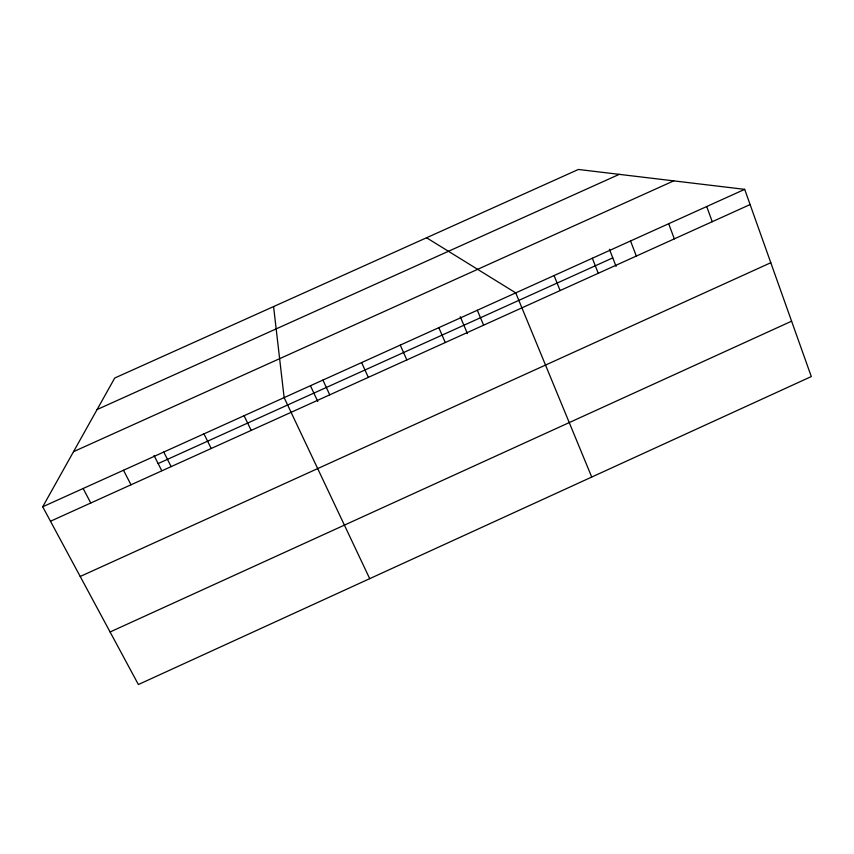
<?xml version="1.0" encoding="UTF-8"?>
<svg xmlns="http://www.w3.org/2000/svg" width="854" height="854" viewBox="0 0 854 854"><rect width="100%" height="100%" fill="white"/><g stroke="black" fill="none" stroke-linecap="round" stroke-linejoin="round"><path stroke-width="1.28" d="M42.7 506.785L114.724 378.034L578.382 169.466L744.688 189.353L811.3 376.561L138.38 684.534L42.7 506.785L744.688 189.353M110.091 631.981L791.594 321.189M80.212 576.482L770.799 262.722M158.139 463.573L612.777 257.887M50.482 521.239L750.1 204.565M97.1 409.536L619.267 174.355M73.54 451.659L673.721 180.867M426.562 237.764L515.731 292.879L591.726 477.055M83.137 488.499L90.78 502.995M123.499 470.255L131.004 484.794M154.04 455.481L161.716 470.618M163.776 452.033L171.142 466.626M203.978 433.864L211.205 448.489M244.095 415.717L251.183 430.395M369.707 578.66L284.136 397.612L273.579 306.575M310.504 385.88L317.752 401.433M322.919 380.073L329.74 394.836M361.626 362.566L368.32 377.372M400.27 345.101L406.835 359.94M438.828 327.658L445.265 342.539M460.242 316.717L467.469 333.658M477.322 310.258L483.62 325.182M554.075 275.543L560.117 290.552M592.345 258.239L598.259 273.291M609.425 249.261L616.086 266.384M630.54 240.967L636.326 256.061M668.661 223.727L674.329 238.864M706.706 206.529L712.247 221.698"/></g></svg>
